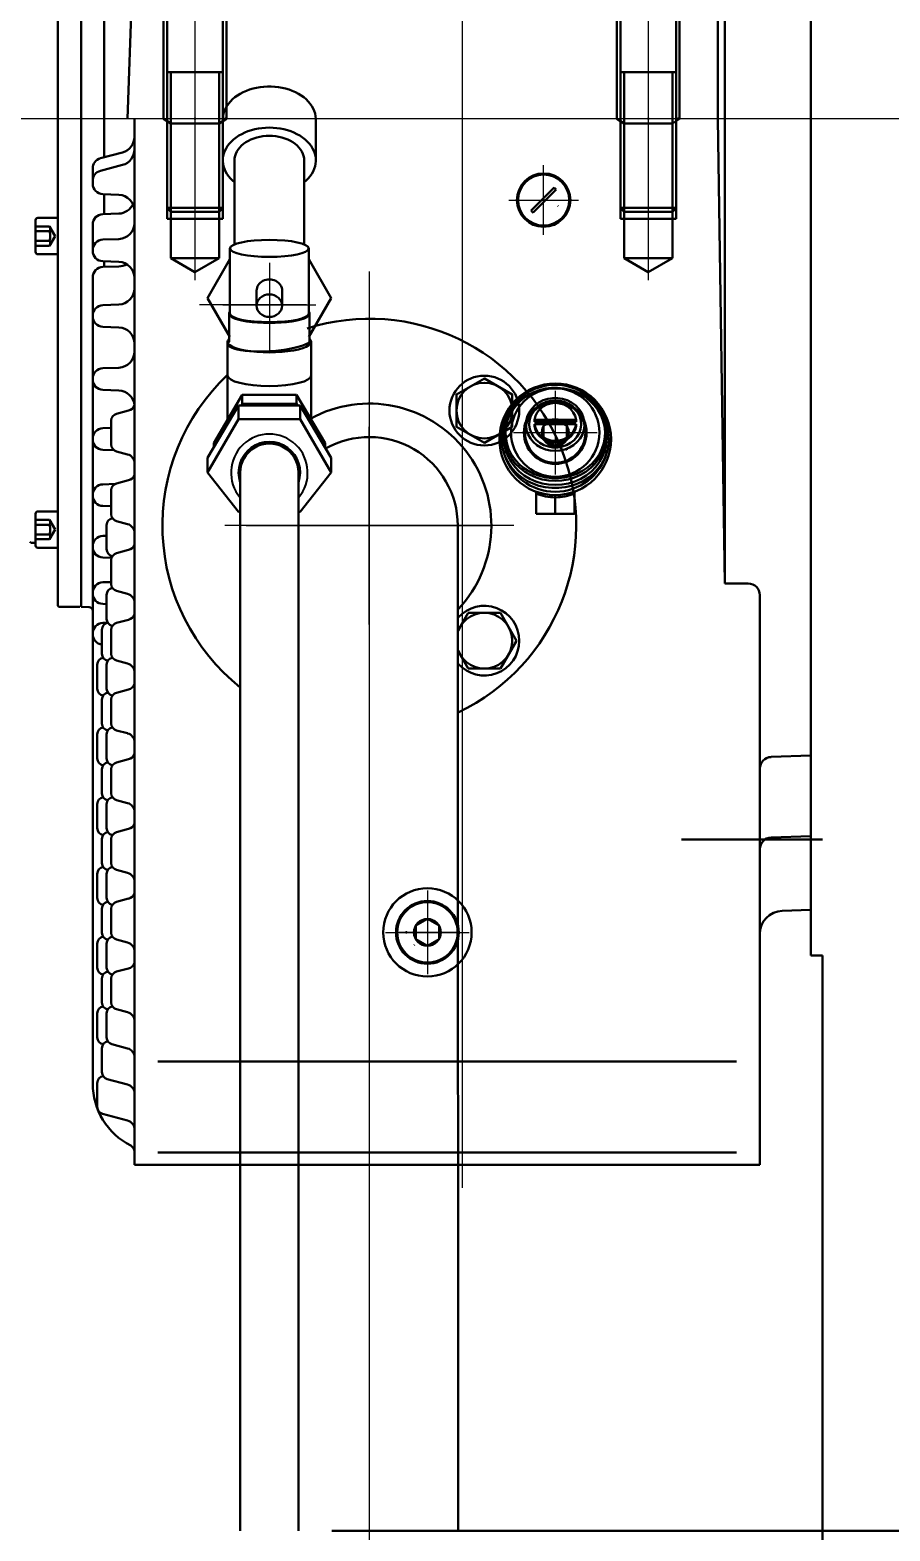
# Model space of a CAD drawing. Extents: x -25778 to -31, y 280 to 17100.
# Drawn here: x -20145 to -19775, y 11999 to 12644 of the extents above; entities that cross this region are included whole.
import ezdxf
from ezdxf.lldxf.tags import DXFTag

# ---------------------------------------------------------------- set-up
doc = ezdxf.new("R2010")
doc.units = 0
doc.header["$LTSCALE"] = 20
doc.header["$MEASUREMENT"] = 0
doc.header["$PDSIZE"] = -5
doc.linetypes.add('C_SOLID_M', pattern=[0])
doc.layers.add('CARCACA', color=3, linetype='Continuous')
for name, color, linetype, lineweight in [('CENTRO', 7, 'CENTRO10', 13), ('CONTORNO', 3, 'Continuous', 30), ('COTA', 2, 'Continuous', 15)]:
    doc.layers.add(name, color=color, linetype=linetype, lineweight=lineweight)
doc.styles.add('ROMANS', font='romans.shx', dxfattribs={"width": 0.8, "height": 75})
tags = doc.linetypes.add('CENTERX2', pattern=[20.32, 12.7, -2.54, 2.54, -2.54]).pattern_tags.tags
tags[10:11] = [DXFTag(74, 4), DXFTag(75, 0), DXFTag(340, '0'), DXFTag(46, 1.0), DXFTag(50, 0.0), DXFTag(44, 0.0), DXFTag(45, 0.0)]
tags[8:9] = [DXFTag(74, 4), DXFTag(75, 0), DXFTag(340, '0'), DXFTag(46, 1.0), DXFTag(50, 0.0), DXFTag(44, 0.0), DXFTag(45, 0.0)]
tags[6:7] = [DXFTag(74, 4), DXFTag(75, 0), DXFTag(340, '0'), DXFTag(46, 1.0), DXFTag(50, 0.0), DXFTag(44, 0.0), DXFTag(45, 0.0)]
tags[4:5] = [DXFTag(74, 4), DXFTag(75, 0), DXFTag(340, '0'), DXFTag(46, 1.0), DXFTag(50, 0.0), DXFTag(44, 0.0), DXFTag(45, 0.0)]
tags = doc.linetypes.add('CENTRO10', pattern=[16.8, 10, -3, 0.8, -3]).pattern_tags.tags
tags[10:11] = [DXFTag(74, 4), DXFTag(75, 0), DXFTag(340, '0'), DXFTag(46, 1.0), DXFTag(50, 0.0), DXFTag(44, 0.0), DXFTag(45, 0.0)]
tags[8:9] = [DXFTag(74, 4), DXFTag(75, 0), DXFTag(340, '0'), DXFTag(46, 1.0), DXFTag(50, 0.0), DXFTag(44, 0.0), DXFTag(45, 0.0)]
tags[6:7] = [DXFTag(74, 4), DXFTag(75, 0), DXFTag(340, '0'), DXFTag(46, 1.0), DXFTag(50, 0.0), DXFTag(44, 0.0), DXFTag(45, 0.0)]
tags[4:5] = [DXFTag(74, 4), DXFTag(75, 0), DXFTag(340, '0'), DXFTag(46, 1.0), DXFTag(50, 0.0), DXFTag(44, 0.0), DXFTag(45, 0.0)]
doc.dimstyles.get("Standard").update_dxf_attribs({"dimscale": 30, "dimtxt": 75, "dimasz": 2.5, "dimexe": 1, "dimexo": 1, "dimgap": 1, "dimtad": 0, "dimrnd": 0.1, "dimdsep": 46, "dimtxsty": 'ROMANS', "dimcen": 0, "dimclrd": 256, "dimclre": 256, "dimclrt": 256, "dimadec": 0, "dimazin": 0, "dimtp": 0.1, "dimtm": 0.1, "dimtfac": 0.5, "dimtdec": 3, "dimtofl": 0, "dimtmove": 0, "dimatfit": 0, "dimfxl": 0, "dimtolj": 1, "dimarcsym": 0})

# ---------------------------------------------------------------- blocks, each defined once
blk = doc.blocks.new('A$C251549A6')
at = {"layer": 'CONTORNO'}
for p, q in [((32.94, 40.37), (15.06, 40.37)), ((15.06, 39.53), (15.06, 40.37)), ((15.06, 39.53), (32.94, 39.53)), ((32.94, 39.53), (32.94, 40.37)), ((2, 34.04), (2, 32.28)), ((15.06, 37.71), (15.06, 38.56)), ((15.06, 38.56), (32.94, 38.56)), ((32.94, 37.71), (32.94, 38.56)), ((46, 32.28), (46, 34.04)), ((15.77, 8.57), (15.77, 8.77)), ((15.77, 0), (15.77, 8.57)), ((24, 8), (24, 7.01)), ((24, 0), (24, 7.01)), ((32.23, 8.77), (32.23, 8.57)), ((32.23, 0), (32.23, 8.57)), ((24, 0), (15.77, 0)), ((32.23, 0), (24, 0))]:
    blk.add_line(p, q, dxfattribs=at)
at = {"layer": 'CONTORNO', "flags": 128}
for points in [[(24, 54.05), (21.26, 53.89), (18.57, 53.41), (15.96, 52.63), (13.49, 51.55), (11.19, 50.2), (9.1, 48.58), (7.26, 46.74), (5.69, 44.7), (4.42, 42.5), (3.47, 40.16), (2.86, 37.74), (2.6, 35.26), (2.68, 32.78), (3.12, 30.32), (3.9, 27.94), (5.01, 25.66), (6.44, 23.54), (8.15, 21.59), (10.12, 19.86), (12.32, 18.38), (14.71, 17.16), (17.25, 16.22), (19.91, 15.59), (22.63, 15.27), (25.37, 15.27), (28.09, 15.59), (30.75, 16.22), (33.29, 17.16), (35.68, 18.38), (37.88, 19.86), (39.85, 21.59), (41.56, 23.54), (42.99, 25.66), (44.1, 27.94), (44.88, 30.32), (45.32, 32.78), (45.4, 35.26), (45.14, 37.74), (44.53, 40.16), (43.58, 42.5), (42.31, 44.7), (40.74, 46.74), (38.9, 48.58), (36.81, 50.2), (34.51, 51.55), (32.04, 52.63), (29.43, 53.41), (26.74, 53.89), (24, 54.05)], [(44.29, 41.78), (44.11, 42.22), (42.9, 44.35), (41.41, 46.35), (39.68, 48.16), (37.72, 49.78), (35.57, 51.16), (33.24, 52.31), (30.79, 53.19), (28.23, 53.79), (25.61, 54.12), (22.97, 54.15), (20.34, 53.89), (17.76, 53.34), (15.27, 52.52), (12.91, 51.43), (10.71, 50.08), (8.7, 48.51), (6.91, 46.72), (5.37, 44.75), (4.1, 42.63), (3.68, 41.66)], [(24, 26.97), (21.87, 27.13), (19.81, 27.62), (17.86, 28.41), (16.09, 29.5), (14.55, 30.84), (13.28, 32.39), (12.32, 34.12), (11.7, 35.97), (11.43, 37.89), (11.52, 39.82), (11.97, 41.71), (12.76, 43.51), (13.88, 45.16), (15.29, 46.61), (16.95, 47.82), (18.82, 48.77), (20.83, 49.41), (22.93, 49.74), (25.07, 49.74), (27.17, 49.41), (29.18, 48.77), (31.05, 47.82), (32.71, 46.61), (34.12, 45.16), (35.24, 43.51), (36.03, 41.71), (36.48, 39.82), (36.57, 37.89), (36.3, 35.97), (35.68, 34.12), (34.72, 32.39), (33.45, 30.84), (31.91, 29.5), (30.14, 28.41), (28.19, 27.62), (26.13, 27.13), (24, 26.97)], [(24, 48.74), (22.01, 48.58), (20.07, 48.1), (18.27, 47.31), (16.65, 46.24), (15.27, 44.93), (14.16, 43.42), (13.38, 41.75), (12.93, 39.98), (12.84, 38.17), (13.11, 36.37), (13.73, 34.64), (14.68, 33.04), (15.93, 31.62), (17.43, 30.43), (19.15, 29.5), (21.03, 28.86), (23, 28.54), (25, 28.54), (26.97, 28.86), (28.85, 29.5), (30.57, 30.43), (32.07, 31.62), (33.32, 33.04), (34.27, 34.64), (34.89, 36.37), (35.16, 38.17), (35.07, 39.98), (34.62, 41.75), (33.84, 43.42), (32.73, 44.93), (31.35, 46.24), (29.73, 47.31), (27.93, 48.1), (25.99, 48.58), (24, 48.74)], [(32.94, 40.37), (32.54, 42.03), (31.77, 43.58), (30.67, 44.95), (29.27, 46.08), (27.65, 46.92), (25.86, 47.45), (24, 47.62), (22.14, 47.45), (20.35, 46.92), (18.73, 46.08), (17.33, 44.95), (16.23, 43.58), (15.46, 42.03), (15.06, 40.37)], [(1, 32.13), (1.22, 34.72), (1.79, 37.26), (2.7, 39.72), (3.56, 41.41)], [(3.55, 26.69), (2.91, 28.37), (2.28, 30.86), (2.01, 33.4), (2.1, 35.96), (2.55, 38.48), (3.35, 40.93), (3.61, 41.54)], [(44.34, 41.64), (44.65, 40.93), (45.45, 38.48), (45.9, 35.96), (45.99, 33.4), (45.72, 30.86), (45.09, 28.37), (44.37, 26.51)], [(44.44, 41.41), (45.3, 39.72), (46.21, 37.26), (46.78, 34.72), (47, 32.13)], [(1, 32.13), (1.2, 32.13), (1.38, 32.15), (1.56, 32.19), (1.71, 32.24), (1.83, 32.3), (1.93, 32.38), (1.98, 32.46), (2, 32.51)], [(15.06, 38.56), (15.46, 36.9), (16.23, 35.35), (17.33, 33.98), (18.73, 32.85), (20.35, 32.01), (22.14, 31.49), (24, 31.31), (25.86, 31.49), (27.65, 32.01), (29.27, 32.85), (30.67, 33.98), (31.77, 35.35), (32.54, 36.9), (32.94, 38.56)], [(15.06, 37.71), (15.46, 36.06), (16.23, 34.51), (17.33, 33.14), (18.73, 32.01), (20.35, 31.16), (22.14, 30.64), (24, 30.46), (25.86, 30.64), (27.65, 31.16), (29.27, 32.01), (30.67, 33.14), (31.77, 34.51), (32.54, 36.06), (32.94, 37.71)], [(47, 32.13), (46.8, 32.13), (46.62, 32.15), (46.44, 32.19), (46.29, 32.24), (46.17, 32.3), (46.07, 32.38), (46.02, 32.46), (46, 32.51)], [(2.77, 27.06), (2.75, 26.97), (2.69, 26.88), (2.61, 26.78), (2.49, 26.69), (2.34, 26.6), (2.17, 26.52), (1.99, 26.45), (1.8, 26.4)], [(46.2, 26.4), (45.28, 23.95), (44.03, 21.61), (42.47, 19.44), (40.63, 17.46), (38.53, 15.7), (36.21, 14.19), (33.7, 12.96), (31.04, 12.01), (28.27, 11.37), (25.43, 11.05), (22.57, 11.05), (19.73, 11.37), (16.96, 12.01), (14.3, 12.96), (11.79, 14.19), (9.47, 15.7), (7.37, 17.46), (5.53, 19.44), (3.97, 21.61), (2.72, 23.95), (1.8, 26.4)], [(2.77, 27.06), (3.7, 24.6), (4.98, 22.27), (6.58, 20.11), (8.47, 18.15), (10.64, 16.44), (13.02, 15), (15.6, 13.85), (18.32, 13.02), (21.14, 12.51), (24, 12.34), (26.86, 12.51), (29.68, 13.02), (32.4, 13.85), (34.98, 15), (37.36, 16.44), (39.53, 18.15), (41.42, 20.11), (43.02, 22.27), (44.3, 24.6), (45.23, 27.06)], [(24, 14.11), (21.19, 14.27), (18.42, 14.76), (15.74, 15.56), (13.2, 16.67), (10.84, 18.06), (8.7, 19.72), (6.8, 21.61), (5.19, 23.71), (3.88, 25.97), (3.55, 26.69)], [(44.37, 26.51), (44.12, 25.97), (42.81, 23.71), (41.2, 21.61), (39.31, 19.72), (37.16, 18.06), (34.8, 16.67), (32.26, 15.56), (29.58, 14.76), (26.81, 14.27), (24, 14.11)], [(45.23, 27.06), (45.25, 26.97), (45.31, 26.88), (45.39, 26.78), (45.51, 26.69), (45.66, 26.6), (45.83, 26.52), (46.01, 26.45), (46.2, 26.4)]]:
    blk.add_lwpolyline(points, dxfattribs=at)
at = {"layer": 'CONTORNO'}
blk.add_circle((24, 32), 24, dxfattribs=at)
for centre, radius, start, end in [((24, 32.42), 23, 359.26241, 180.73759), ((21.8, 32.12), 20.8, 179.96859, 195.95309), ((24, 32.42), 23, 195.1841, 344.8159), ((19.82, 32.2), 17.81, 179.72585, 196.7682), ((28.67, 32.12), 17.32, 342.99834, 0.51997), ((26.17, 32.12), 20.82, 344.05669, 0.02162), ((14.77, 8.77), 1, 0, 68.34052), ((24.5, 32), 25, 249.56836, 268.85401), ((23.5, 32), 25, 271.14599, 290.43164), ((33.23, 8.77), 1, 111.65948, 180)]:
    blk.add_arc(centre, radius, start, end, dxfattribs=at)
blk = doc.blocks.new('*D53')
at = {"linetype": 'ByBlock'}
for p, q in [((-20738.32, 12774.25), (-20738.32, 16112.14)), ((-15273.33, 11526.88), (-15273.33, 16112.14)), ((-20663.32, 16082.14), (-18141.54, 16082.14)), ((-15348.33, 16082.14), (-17870.11, 16082.14))]:
    blk.add_line(p, q, dxfattribs=at)
for points in [[(-20663.32, 16094.64), (-20663.32, 16069.64), (-20738.32, 16082.14)], [(-15348.33, 16094.64), (-15348.33, 16069.64), (-15273.33, 16082.14)]]:
    blk.add_solid(points, dxfattribs=at)
at = {"layer": 'DEFPOINTS', "color": 0, "linetype": 'ByBlock'}
for p in [(-15273.33, 16082.14), (-20738.32, 12744.25), (-15273.33, 11496.88)]:
    blk.add_point(p, dxfattribs=at)
at = {"linetype": 'ByBlock', "insert": (-18005.83, 16082.14), "char_height": 75, "attachment_point": 5, "style": 'ROMANS'}
blk.add_mtext('\\A1;5465', dxfattribs=at)
blk = doc.blocks.new('A$C731D20FD')
at = {"layer": 'CONTORNO'}
for points in [[(276.2, 422.25), (276.24, 422.29), (276.11, 422.41)], [(279.94, 317.54), (279.98, 317.58), (279.85, 317.7)], [(214.29, 104.47), (214.32, 104.41), (214.47, 104.52)]]:
    blk.add_hatch(color=256, dxfattribs=at).paths.add_polyline_path(points, flags=0)
at = {"linetype": 'Continuous'}
for p, q in [((274.53, 430.3), (264.65, 420.42)), ((275.38, 429.46), (265.49, 419.57)), ((220, 115.7), (215, 112.82)), ((215, 107.04), (215, 112.82)), ((225, 112.82), (220, 115.7)), ((225, 107.04), (225, 112.82)), ((220, 104.16), (215, 107.04)), ((225, 107.04), (220, 104.16))]:
    blk.add_line(p, q, dxfattribs=at)
for centre, radius in [((270, 424.93), 11), ((220, 109.93), 13), ((220, 109.93), 5.77)]:
    blk.add_circle(centre, radius, dxfattribs=at)
for start, end in [(40.08288, 49.91709), (220.08292, 229.91709)]:
    blk.add_arc((270, 424.93), 7, start, end, dxfattribs=at)
for p in [(270, 424.93), (211, 109.93)]:
    blk.add_point(p)
at = {"layer": 'CENTRO', "linetype": 'Continuous'}
for p, q in [((235, 730.49), (235, 0)), ((120, 571.89), (120, 390.49)), ((315, 571.89), (315, 390.49)), ((235, 459.93), (2, 459.93)), ((417, 459.93), (235, 459.93)), ((270, 409.94), (270, 439.93)), ((270, 413.93), (270, 435.93)), ((255, 424.93), (285, 424.93)), ((152, 397.97), (152, 359.93)), ((152, 395.93), (152, 363.93)), ((154, 379.93), (122, 379.93)), ((132, 379.93), (172, 379.93)), ((168, 379.93), (136, 379.93)), ((275, 342.93), (275, 306.93)), ((195, 337.93), (195, 231.93)), ((275, 337.93), (275, 311.93)), ((195, 242.43), (195, 327.43)), ((257, 324.93), (293, 324.93)), ((262, 324.93), (288, 324.93)), ((142, 284.93), (248, 284.93)), ((220, 127.93), (220, 91.93)), ((220, 122.93), (220, 96.93)), ((202, 109.93), (238, 109.93)), ((233, 109.93), (207, 109.93))]:
    blk.add_line(p, q, dxfattribs=at)
at = {"layer": 'CENTRO', "linetype": 'CENTERX2'}
blk.add_line((259, 424.93), (281, 424.93), dxfattribs=at)
at = {"layer": 'CENTRO', "linetype": 'Continuous'}
for p in [(275, 324.93), (220, 109.93)]:
    blk.add_point(p, dxfattribs=at)
at = {"layer": 'CONTORNO', "linetype": 'Continuous'}
for p, q in [((385, 119.65), (385, 799.93)), ((348, 259.99), (348, 792.53)), ((344.91, 459.93), (344.91, 711.49)), ((61, 669.43), (61, 459.93)), ((71, 669.93), (71, 249.93)), ((71, 669.93), (71, 249.93)), ((71, 459.93), (71, 669.43)), ((81, 666.29), (81, 459.93)), ((91, 459.93), (93.7, 537.1)), ((106.5, 539.43), (106.5, 459.93)), ((108, 416.93), (108, 539.93)), ((132, 539.93), (132, 416.93)), ((133.5, 539.43), (133.5, 459.93)), ((301.5, 539.43), (301.5, 459.93)), ((303, 416.93), (303, 539.93)), ((327, 539.93), (327, 416.93)), ((328.5, 539.43), (328.5, 459.93)), ((108, 479.93), (132, 479.93)), ((109.63, 399.93), (109.63, 479.93)), ((130.38, 399.93), (130.38, 479.93)), ((303, 479.93), (327, 479.93)), ((304.62, 399.93), (304.62, 479.93)), ((325.38, 399.93), (325.38, 479.93)), ((61, 438.37), (61, 459.93)), ((61, 250.43), (61, 459.93)), ((81, 459.93), (81, 443.35)), ((94, 459.93), (94, 9.93)), ((106.5, 459.93), (109.63, 457.93)), ((133.5, 459.93), (130.38, 457.93)), ((301.5, 459.93), (304.62, 457.93)), ((328.5, 459.93), (325.38, 457.93)), ((348, 259.99), (344.91, 459.93)), ((130.38, 457.93), (109.63, 457.93)), ((325.38, 457.93), (304.62, 457.93)), ((79.34, 442.9), (88.81, 445.44)), ((79.34, 437.52), (88.81, 440.06)), ((76, 438.56), (76, 431.97)), ((80.34, 427.47), (87.25, 427.23)), ((81, 427.45), (81, 418.91)), ((108, 421.55), (132, 421.55)), ((108, 421.55), (109.63, 419.93)), ((109.63, 419.93), (130.38, 419.93)), ((130.38, 419.93), (132, 421.55)), ((276.11, 422.41), (276.2, 422.25)), ((276.24, 422.29), (276.11, 422.41)), ((276.2, 422.25), (276.24, 422.29)), ((303, 421.55), (327, 421.55)), ((303, 421.55), (304.62, 419.93)), ((304.62, 419.93), (325.38, 419.93)), ((325.38, 419.93), (327, 421.55)), ((51.4, 402.62), (51.4, 416.3)), ((51.4, 413.62), (57.4, 413.62)), ((52.36, 417.26), (61, 417.26)), ((59.8, 409.46), (57.4, 413.62)), ((76, 414.39), (76, 403.11)), ((80.34, 418.89), (87.25, 419.13)), ((108, 416.93), (132, 416.93)), ((303, 416.93), (327, 416.93)), ((51.4, 411.54), (57.4, 411.54)), ((51.4, 407.38), (57.4, 407.38)), ((57.4, 405.3), (59.8, 409.46)), ((80.34, 407.92), (87.25, 408.16)), ((51.4, 405.3), (57.4, 405.3)), ((52.36, 401.66), (61, 401.66)), ((80.34, 398.61), (87.25, 398.37)), ((80.34, 396.17), (87.25, 396.41)), ((81, 398.59), (81, 396.19)), ((109.63, 399.93), (120, 393.94)), ((109.63, 399.93), (130.38, 399.93)), ((120, 393.94), (130.38, 399.93)), ((304.62, 399.93), (315, 393.94)), ((304.62, 399.93), (325.38, 399.93)), ((315, 393.94), (325.38, 399.93)), ((76, 391.67), (76, 44.93)), ((80.34, 379.74), (87.25, 379.98)), ((80.34, 370.44), (87.25, 370.19)), ((80.34, 352.59), (87.25, 352.83)), ((80.34, 343.28), (87.25, 343.04)), ((84, 330.13), (84, 319.73)), ((86.22, 333.03), (91.44, 334.42)), ((270, 327.82), (275, 330.7)), ((275, 330.7), (280, 327.82)), ((80.34, 326.79), (84, 326.91)), ((270, 322.04), (270, 327.82)), ((280, 322.04), (280, 327.82)), ((80.34, 317.48), (85.23, 317.31)), ((86.23, 316.83), (91.04, 315.55)), ((270, 322.04), (275, 319.16)), ((275, 319.16), (280, 322.04)), ((279.85, 317.7), (279.94, 317.54)), ((279.98, 317.58), (279.85, 317.7)), ((279.94, 317.54), (279.98, 317.58)), ((86.22, 303.03), (91.44, 304.43)), ((80.34, 302.65), (85.72, 302.84)), ((84, 300.13), (84, 289.73)), ((52.36, 291), (61, 291)), ((80.34, 293.35), (84, 293.22)), ((51.4, 276.36), (51.4, 290.04)), ((51.4, 287.36), (57.4, 287.36)), ((51.4, 285.28), (57.4, 285.28)), ((59.8, 283.2), (57.4, 287.36)), ((82, 285.13), (82, 274.73)), ((86.23, 286.83), (91.04, 285.55)), ((49, 277.93), (49.5, 277.43)), ((49, 277.93), (49.5, 277.43)), ((51.4, 281.12), (57.4, 281.12)), ((51.4, 279.04), (57.4, 279.04)), ((57.4, 279.04), (59.8, 283.2)), ((80.34, 280.47), (82, 280.53)), ((49.5, 277.43), (51.4, 277.43)), ((49.5, 277.43), (51.4, 277.43)), ((52.36, 275.4), (61, 275.4)), ((84.23, 271.83), (84.49, 271.76)), ((86.22, 273.03), (91.44, 274.43)), ((80.34, 271.17), (84.14, 271.04)), ((84, 270.13), (84, 259.73)), ((80.34, 260.52), (84, 260.64)), ((348, 259.99), (358, 259.99)), ((82, 255.13), (82, 244.73)), ((86.23, 256.83), (91.04, 255.55)), ((363, 9.93), (363, 254.99)), ((61, 250.43), (61.5, 249.93)), ((61.5, 249.93), (70.5, 249.93)), ((74.46, 249.81), (71, 249.93)), ((80.34, 251.21), (82, 251.15)), ((80, 240.13), (80, 229.73)), ((80.34, 243.02), (82.48, 243.1)), ((84, 240.13), (84, 229.73)), ((84.23, 241.83), (84.49, 241.76)), ((86.22, 243.03), (91.44, 244.43)), ((86.22, 226.83), (91.04, 225.55)), ((78, 225.13), (78, 214.73)), ((82, 225.13), (82, 214.73)), ((86.22, 213.03), (91.44, 214.43)), ((80, 210.13), (80, 199.73)), ((84, 210.13), (84, 199.73)), ((84.23, 211.83), (84.49, 211.76)), ((78, 195.13), (78, 184.73)), ((82, 195.13), (82, 184.73)), ((86.22, 196.83), (91.04, 195.55)), ((84.22, 181.84), (84.49, 181.76)), ((86.23, 183.03), (91.45, 184.43)), ((385, 185.97), (367.83, 185.37)), ((80, 180.13), (80, 169.73)), ((84, 180.13), (84, 169.73)), ((78, 165.13), (78, 154.73)), ((82, 165.13), (82, 154.73)), ((86.22, 166.83), (91.04, 165.55)), ((80, 150.13), (80, 139.73)), ((84, 150.13), (84, 139.73)), ((84.22, 151.84), (84.49, 151.76)), ((86.23, 153.03), (91.45, 154.43)), ((329.34, 149.93), (390, 149.93)), ((385, 151.35), (367.83, 150.75)), ((86.22, 136.83), (91.04, 135.55)), ((78, 135.13), (78, 124.73)), ((82, 135.13), (82, 124.73)), ((86.23, 123.03), (91.45, 124.43)), ((80, 120.13), (80, 109.73)), ((84, 120.13), (84, 109.73)), ((84.22, 121.84), (84.49, 121.76)), ((385, 119.65), (372.65, 119.22)), ((78, 105.13), (78, 94.73)), ((82, 105.13), (82, 94.73)), ((86.22, 106.83), (91.04, 105.55)), ((214.47, 104.52), (214.29, 104.47)), ((214.29, 104.47), (214.32, 104.41)), ((214.32, 104.41), (214.47, 104.52)), ((84.22, 91.84), (84.49, 91.76)), ((86.23, 93.03), (91.45, 94.43)), ((80, 90.13), (80, 79.73)), ((84, 90.13), (84, 79.73)), ((78, 75.13), (78, 64.73)), ((82, 75.13), (82, 64.73)), ((86.22, 76.84), (91.03, 75.55)), ((80, 60.13), (80, 49.73)), ((84.22, 61.84), (91.04, 60.01)), ((104, 54.38), (353, 54.38)), ((82.22, 46.83), (91.04, 44.47)), ((78, 45.13), (78, 34.73)), ((80.22, 31.83), (91.04, 28.94)), ((104, 15.22), (353, 15.22)), ((94, 9.93), (363, 9.93))]:
    blk.add_line(p, q, dxfattribs=at)
for centre, radius in [((270, 424.93), 11.5), ((275, 324.93), 19), ((275, 324.93), 13.5), ((275, 324.93), 13), ((275, 324.93), 5.77), ((220, 109.93), 19), ((220, 109.93), 13.5)]:
    blk.add_circle(centre, radius, dxfattribs=at)
for centre, radius, start, end in [((87, 452.2), 7, 284.99999, 0.00004), ((87, 446.82), 7, 284.99999, 0.00004), ((80.5, 438.56), 4.5, 104.99995, 179.99985), ((80.5, 433.17), 4.5, 104.99995, 179.99985), ((80.5, 431.97), 4.5, 180.00004, 267.99998), ((87, 420.24), 7, 0, 87.99999), ((87, 426.12), 7, 272.00001, 335.13706), ((52.36, 416.3), 0.96, 90, 180.00002), ((55.88, 412.58), 1.84, 325.61566, 34.38434), ((80.5, 414.39), 4.5, 92.00002, 179.99996), ((87, 415.15), 7, 272.00001, 359.99998), ((50.84, 409.46), 6.88, 342.41198, 17.58802), ((55.88, 406.34), 1.84, 325.61566, 34.38434), ((80.5, 403.42), 4.5, 92.00002, 179.99996), ((52.36, 402.62), 0.96, 180.00002, 270), ((80.5, 403.11), 4.5, 180.00004, 267.99998), ((80.5, 391.67), 4.5, 92.00002, 179.99996), ((87, 391.38), 7, 0, 87.99999), ((87, 403.4), 7, 272.00001, 300.79505), ((87, 386.98), 7, 272.00001, 359.99998), ((80.5, 375.24), 4.5, 92.00002, 179.99996), ((80.5, 374.93), 4.5, 180.00004, 267.99998), ((87, 363.2), 7, 0, 87.99999), ((87, 359.82), 7, 272.00001, 359.99998), ((80.5, 348.09), 4.5, 92.00002, 179.99996), ((80.5, 347.78), 4.5, 180.00004, 267.99998), ((87, 336.05), 7, 3.69506, 87.99999), ((90.41, 338.29), 4, 284.99999, 333.87391), ((87, 330.13), 3, 104.9999, 179.99969), ((80.5, 322.29), 4.5, 92.00002, 179.99996), ((80.5, 321.98), 4.5, 180.00004, 267.99998), ((87, 319.73), 3, 180.00015, 255.00005), ((90, 311.68), 4, 0, 75.00007), ((90.41, 308.29), 4, 284.99999, 333.87391), ((80.5, 298.15), 4.5, 92.00002, 179.99996), ((80.5, 297.85), 4.5, 180.00004, 267.99998), ((87, 300.13), 3, 104.9999, 179.99969), ((52.36, 290.04), 0.96, 90, 180.00002), ((55.88, 286.32), 1.84, 325.61566, 34.38434), ((50.84, 283.2), 6.88, 342.41198, 17.58802), ((85, 285.13), 3, 99.73573, 179.99969), ((87, 289.73), 3, 180.00015, 255.00005), ((90, 281.68), 4, 0, 75.00007), ((55.88, 280.08), 1.84, 325.61566, 34.38434), ((80.5, 275.97), 4.5, 92.00002, 179.99996), ((52.36, 276.36), 0.96, 180.00002, 270), ((80.5, 275.67), 4.5, 180.00004, 267.99998), ((85, 274.73), 3, 180.00015, 255.00005), ((87, 270.13), 3, 104.9999, 179.99969), ((90.41, 278.29), 4, 284.99999, 333.87391), ((80.5, 256.02), 4.5, 92.00002, 179.99996), ((87, 259.73), 3, 180.00015, 255.00005), ((358, 254.99), 5, 0, 89.99998), ((80.5, 255.71), 4.5, 180.00004, 267.99998), ((85, 255.13), 3, 99.73573, 179.99969), ((90, 251.68), 4, 0, 75.00007), ((74.4, 248.21), 1.6, 0, 88.00005), ((90.41, 248.29), 4, 284.99999, 333.87391), ((80.5, 238.53), 4.5, 92.00002, 179.99996), ((83, 240.13), 3, 99.74633, 179.99969), ((85, 244.73), 3, 180.00015, 255.00005), ((87, 240.13), 3, 104.9999, 179.99969), ((80.5, 238.22), 4.5, 180.00004, 263.61439), ((81, 225.13), 3, 99.73486, 179.99969), ((83, 229.73), 3, 180.00015, 260.25541), ((85, 225.13), 3, 99.73573, 179.99969), ((87, 229.73), 3, 180.00015, 255.00005), ((90, 221.68), 4, 0, 75.00007), ((81, 214.73), 3, 180.00015, 260.26514), ((83, 210.13), 3, 99.74633, 179.99969), ((85, 214.73), 3, 180.00015, 255.00005), ((90.41, 218.29), 4, 284.99999, 333.87391), ((87, 210.13), 3, 104.9999, 179.99969), ((81, 195.13), 3, 99.73486, 179.99969), ((83, 199.73), 3, 180.00015, 260.25541), ((85, 195.13), 3, 99.73573, 179.99969), ((87, 199.73), 3, 180.00015, 255.00005), ((90, 191.68), 4, 0, 75.00007), ((81, 184.73), 3, 180.00015, 260.26514), ((83, 180.13), 3, 99.74633, 179.99969), ((85, 184.73), 3, 180.00015, 255.00005), ((87, 180.13), 3, 104.9999, 179.99969), ((90.41, 188.29), 4, 284.99999, 333.87391), ((368, 180.37), 5, 91.99997, 179.99985), ((81, 165.13), 3, 99.73486, 179.99969), ((83, 169.73), 3, 180.00015, 260.25541), ((85, 165.13), 3, 99.73573, 179.99969), ((87, 169.73), 3, 180.00015, 255.00005), ((90, 161.68), 4, 0, 75.00007), ((90.41, 158.29), 4, 284.99999, 333.87391), ((81, 154.73), 3, 180.00015, 260.26514), ((83, 150.13), 3, 99.74633, 179.99969), ((85, 154.73), 3, 180.00015, 255.00005), ((87, 150.13), 3, 104.9999, 179.99969), ((368, 145.75), 5, 91.99997, 179.99991), ((81, 135.13), 3, 99.73486, 179.99969), ((83, 139.73), 3, 180.00015, 260.25541), ((85, 135.13), 3, 99.73573, 179.99969), ((87, 139.73), 3, 180.00015, 255.00005), ((90, 131.68), 4, 0, 75.00007), ((81, 124.73), 3, 180.00015, 260.26514), ((83, 120.13), 3, 99.74633, 179.99969), ((85, 124.73), 3, 180.00015, 255.00005), ((87, 120.13), 3, 104.9999, 179.99969), ((90.41, 128.29), 4, 284.99999, 333.87391), ((373, 109.23), 10, 92.00002, 179.99996), ((81, 105.13), 3, 99.73486, 179.99969), ((83, 109.73), 3, 180.00015, 260.25541), ((85, 105.13), 3, 99.73573, 179.99969), ((87, 109.73), 3, 180.00015, 255.00005), ((90, 101.68), 4, 0, 75.00007), ((81, 94.73), 3, 180.00015, 260.26514), ((83, 90.13), 3, 99.74633, 179.99969), ((85, 94.73), 3, 180.00015, 255.00005), ((87, 90.13), 3, 104.9999, 179.99969), ((90.41, 98.29), 4, 284.99999, 333.87391), ((81, 75.13), 3, 99.73486, 179.99969), ((83, 79.73), 3, 180.00015, 260.25541), ((85, 75.13), 3, 99.73573, 179.99969), ((87, 79.73), 3, 180.00015, 255.00005), ((90, 71.68), 4, 0, 75.00007), ((81, 64.73), 3, 180.00015, 260.26514), ((85, 64.73), 3, 180.00015, 255.00005), ((83, 60.13), 3, 99.74633, 179.99969), ((90, 56.15), 4, 0, 75.00001), ((81, 45.13), 3, 99.73486, 179.99969), ((83, 49.73), 3, 180.00015, 255.00005), ((106, 44.93), 30, 180.00004, 242.96433), ((90, 40.61), 4, 0, 74.99996), ((81, 34.73), 3, 180.00015, 255.00005), ((90, 25.07), 4, 0, 75.00001), ((91, 15.54), 3, 0, 62.96418)]:
    blk.add_arc(centre, radius, start, end, dxfattribs=at)
for p in [(120, 459.93), (133, 459.93), (315, 459.93), (328, 459.93)]:
    blk.add_point(p, dxfattribs=at)

msp = doc.modelspace()

# ---------------------------------------------------------------- linework, layer by layer
at = {"layer": 'CARCACA', "linetype": 'C_SOLID_M'}
msp.add_arc((-20042.322, 12454.067, 0.109), 16.5, 319.252568, 220.750677, dxfattribs=at)
at = {"layer": 'CENTRO'}
for p, q in [((-15289.375, 12606.25, 0.11), (-20838.322, 12606.25, 0.11)), ((-19999.322, 12540.469, 0.109), (-19999.322, 12324.002, 0.109)), ((-19937.17, 12431.25, 0.11), (-20061.474, 12431.25, 0.11)), ((-19999.322, 12324.002, 0.109), (-19999.322, 11786.25, 0.11))]:
    msp.add_line(p, q, dxfattribs=at)
at = {"layer": 'CONTORNO'}
for p, q in [((-19809.323, 12966.25, 0.11), (-19809.323, 12246.25, 0.11)), ((-20062.322, 12605.974, 0.109), (-20062.322, 12588.297, 0.109)), ((-20022.322, 12588.297, 0.109), (-20022.322, 12605.974, 0.109)), ((-20057.322, 12588.297, 0.11), (-20057.322, 12552.189, 0.11)), ((-20027.322, 12552.188, 0.11), (-20027.322, 12588.297, 0.11)), ((-20059.257, 12545.785, 0.11), (-20068.88, 12529.117, 0.11)), ((-20059.257, 12522.405, 0.109), (-20059.257, 12550.486, 0.11)), ((-20025.387, 12522.405, 0.109), (-20025.387, 12550.475, 0.11)), ((-20025.387, 12545.785, 0.11), (-20015.764, 12529.117, 0.11)), ((-20047.818, 12525.838, 0.11), (-20047.818, 12532.307, 0.11)), ((-20036.826, 12525.838, 0.11), (-20036.826, 12532.314, 0.11)), ((-20068.88, 12529.117, 0.11), (-20059.257, 12512.448, 0.11)), ((-20015.764, 12529.117, 0.11), (-20025.387, 12512.448, 0.11)), ((-20059.661, 12522.405, 0.109), (-20059.661, 12510.313, 0.109)), ((-20024.983, 12522.405, 0.109), (-20024.983, 12510.313, 0.109)), ((-20060.322, 12510.317, 0.109), (-20060.322, 12476.747, 0.109)), ((-20024.322, 12510.317, 0.109), (-20024.322, 12476.747, 0.109)), ((-20066.272, 12466.657, 0.109), (-20054.016, 12487.439, 0.109)), ((-20054.016, 12483.549, 0.109), (-20054.016, 12487.439, 0.109)), ((-20054.016, 12487.439, 0.109), (-20030.627, 12487.439, 0.109)), ((-20018.372, 12466.657, 0.109), (-20030.627, 12487.439, 0.109)), ((-20030.627, 12483.549, 0.109), (-20030.627, 12487.439, 0.109)), ((-20068.88, 12460.429, 0.109), (-20055.601, 12482.946, 0.109)), ((-20055.601, 12482.946, 0.109), (-20055.601, 12477.067, 0.109)), ((-20055.601, 12482.946, 0.109), (-20029.043, 12482.946, 0.109)), ((-20054.372, 12482.946, 0.109), (-20054.016, 12483.549, 0.109)), ((-20054.016, 12483.549, 0.109), (-20030.627, 12483.549, 0.109)), ((-20030.272, 12482.946, 0.109), (-20030.627, 12483.549, 0.109)), ((-20015.764, 12460.367, 0.109), (-20029.043, 12482.946, 0.109)), ((-20029.043, 12482.946, 0.109), (-20029.043, 12477.067, 0.109)), ((-20068.88, 12454.067, 0.109), (-20055.601, 12477.067, 0.109)), ((-20055.601, 12477.067, 0.109), (-20029.043, 12477.067, 0.109)), ((-20029.043, 12477.067, 0.109), (-20015.764, 12454.067, 0.109)), ((-20066.272, 12466.657, 0.109), (-20066.272, 12464.851, 0.109)), ((-20018.372, 12466.657, 0.109), (-20018.372, 12464.851, 0.109)), ((-20068.88, 12454.067, 0.109), (-20068.88, 12460.429, 0.109)), ((-20015.764, 12454.067, 0.109), (-20015.764, 12460.367, 0.109)), ((-20055.601, 12437.139, 0.109), (-20068.88, 12454.067, 0.109)), ((-20054.822, 12454.065, 0.109), (-20054.822, 11998.75, 0.113)), ((-20029.822, 11998.75, 0.113), (-20029.822, 12454.134, 0.109)), ((-20015.764, 12454.067, 0.109), (-20029.043, 12437.139, 0.109)), ((-20054.822, 12437.139, 0.109), (-20055.601, 12437.139, 0.109)), ((-20029.043, 12437.139, 0.109), (-20029.822, 12437.139, 0.109)), ((-19961.272, 12431.25, 0.11), (-19961.272, 12331.21, 0.11)), ((-19961.062, 12386.25, 0.109), (-19956.753, 12393.713, 0.109)), ((-19956.753, 12393.713, 0.109), (-19942.896, 12393.713, 0.109)), ((-19942.896, 12393.713, 0.109), (-19935.968, 12381.713, 0.109)), ((-19935.968, 12381.713, 0.109), (-19942.896, 12369.713, 0.109)), ((-19961.272, 12373.91, 0.11), (-19961.047, 11998.751, 0.109)), ((-19956.753, 12369.713, 0.109), (-19961.062, 12377.176, 0.109)), ((-19942.896, 12369.713, 0.109), (-19956.753, 12369.713, 0.109)), ((-19809.323, 12246.25, 0.11), (-19809.323, 12246.25, 0.11)), ((-19809.323, 12246.25, 0.11), (-19804.323, 12246.25, 0.11)), ((-19804.323, 11491.25, 0.11), (-19804.323, 12246.25, 0.11)), ((-16584.323, 11998.751, 0.11), (-20015.372, 11998.751, 0.11))]:
    msp.add_line(p, q, dxfattribs=at)
at = {"layer": 'CONTORNO', "elevation": 0.109}
for points in [[(-20062.322, 12605.974), (-20062.318, 12606.256), (-20062.223, 12607.378), (-20062.002, 12608.492), (-20061.657, 12609.589), (-20061.19, 12610.664), (-20060.603, 12611.709), (-20059.901, 12612.718), (-20059.088, 12613.685), (-20058.169, 12614.602), (-20057.149, 12615.465), (-20056.036, 12616.268), (-20054.836, 12617.006), (-20053.557, 12617.674), (-20052.207, 12618.268), (-20050.794, 12618.785), (-20049.328, 12619.22), (-20047.817, 12619.572), (-20046.272, 12619.838), (-20044.702, 12620.016), (-20043.117, 12620.105), (-20041.527, 12620.105), (-20039.941, 12620.016), (-20038.371, 12619.838), (-20036.826, 12619.572), (-20035.316, 12619.22), (-20033.849, 12618.785), (-20032.437, 12618.268), (-20031.087, 12617.674), (-20029.808, 12617.006), (-20028.608, 12616.268), (-20027.494, 12615.465), (-20026.475, 12614.602), (-20025.556, 12613.685), (-20024.742, 12612.718), (-20024.04, 12611.709), (-20023.453, 12610.664), (-20022.986, 12609.589), (-20022.641, 12608.492), (-20022.42, 12607.378), (-20022.326, 12606.256), (-20022.322, 12605.974)], [(-20057.322, 12578.943), (-20058.169, 12579.669), (-20059.088, 12580.587), (-20059.901, 12581.553), (-20060.603, 12582.562), (-20061.19, 12583.607), (-20061.657, 12584.682), (-20062.002, 12585.779), (-20062.223, 12586.893), (-20062.318, 12588.016), (-20062.286, 12589.14), (-20062.128, 12590.259), (-20061.845, 12591.365), (-20061.439, 12592.452), (-20060.911, 12593.513), (-20060.267, 12594.541), (-20059.508, 12595.53), (-20058.641, 12596.472), (-20057.671, 12597.363), (-20056.604, 12598.197), (-20055.446, 12598.968), (-20054.206, 12599.671), (-20052.89, 12600.303), (-20051.508, 12600.859), (-20050.067, 12601.335), (-20048.578, 12601.729), (-20047.049, 12602.038), (-20045.49, 12602.26), (-20043.911, 12602.394), (-20042.322, 12602.439)], [(-20042.322, 12598.903), (-20043.706, 12598.858), (-20045.078, 12598.723), (-20046.427, 12598.498), (-20047.74, 12598.187), (-20049.008, 12597.791), (-20050.218, 12597.315), (-20051.361, 12596.761), (-20052.427, 12596.135), (-20053.407, 12595.442), (-20054.292, 12594.689), (-20055.075, 12593.88), (-20055.749, 12593.024), (-20056.309, 12592.128), (-20056.749, 12591.199), (-20057.066, 12590.246), (-20057.258, 12589.275), (-20057.322, 12588.297)], [(-20042.322, 12602.439), (-20040.733, 12602.394), (-20039.154, 12602.26), (-20037.595, 12602.038), (-20036.066, 12601.729), (-20034.576, 12601.335), (-20033.136, 12600.859), (-20031.753, 12600.303), (-20030.438, 12599.671), (-20029.197, 12598.968), (-20028.04, 12598.197), (-20026.972, 12597.363), (-20026.002, 12596.472), (-20025.135, 12595.53), (-20024.377, 12594.541), (-20023.732, 12593.513), (-20023.205, 12592.452), (-20022.798, 12591.365), (-20022.515, 12590.259), (-20022.357, 12589.14), (-20022.326, 12588.016), (-20022.42, 12586.893), (-20022.641, 12585.779), (-20022.986, 12584.682), (-20023.453, 12583.607), (-20024.04, 12582.562), (-20024.742, 12581.553), (-20025.556, 12580.587), (-20026.475, 12579.669), (-20027.322, 12578.943)], [(-20027.322, 12588.297), (-20027.386, 12589.275), (-20027.577, 12590.246), (-20027.894, 12591.199), (-20028.335, 12592.128), (-20028.894, 12593.024), (-20029.568, 12593.88), (-20030.351, 12594.689), (-20031.237, 12595.442), (-20032.216, 12596.135), (-20033.282, 12596.761), (-20034.425, 12597.315), (-20035.636, 12597.791), (-20036.903, 12598.187), (-20038.217, 12598.498), (-20039.565, 12598.723), (-20040.938, 12598.858), (-20042.322, 12598.903)]]:
    msp.add_lwpolyline(points, dxfattribs=at)
msp.add_lwpolyline([(-19937.825, 12473.78), (-19949.825, 12466.851), (-19961.825, 12473.78), (-19961.825, 12487.636), (-19949.825, 12494.564), (-19937.825, 12487.636)], close=True, dxfattribs=at)
at = {"layer": 'CONTORNO', "color": 4}
msp.add_circle((-19949.825, 12480.708, 0.109), 15, dxfattribs=at)
at = {"layer": 'CONTORNO'}
msp.add_circle((-19949.825, 12480.708, 0.109), 12, dxfattribs=at)
for centre, radius, start, end in [((-19999.322, 12431.21, 0.109), 89, 295.460721, 107.523108), ((-19999.322, 12431.21, 0.109), 89, 133.266493, 231.420916), ((-19999.322, 12431.21, 0.109), 52.5, 316.783351, 118.785776), ((-19999.322, 12431.25, 0.11), 38.05, 0, 119.57542), ((-20042.322, 12454.067, 0.109), 13.2, 341.257191, 198.743084), ((-20042.322, 12454.067, 0.109), 12.5, 0, 180.07268), ((-19949.825, 12381.713, 0.109), 12, 200.540838, 159.459162)]:
    msp.add_arc(centre, radius, start, end, dxfattribs=at)
at = {"layer": 'CONTORNO', "color": 4}
msp.add_arc((-19949.825, 12381.713, 0.109), 15, 221.484247, 138.515753, dxfattribs=at)
at = {"layer": 'CONTORNO'}
for centre, major_axis, ratio in [((-20042.322, 12550.486, 0.11), (16.935, 0), 0.2166242), ((-20042.322, 12525.838, 0.11), (5.496, 0), 0.8801006)]:
    msp.add_ellipse(centre, major_axis=major_axis, ratio=ratio, dxfattribs=at)
for centre, major_axis, ratio, start_param, end_param in [((-20042.322, 12532.307, 0.11), (5.496, 0), 0.8801006, -0.0013904, 3.1415914), ((-20042.322, 12532.307, 0.11), (5.496, 0), 0.8801006, -0.7325039, -0.7202806), ((-20042.322, 12522.405, 0.109), (-17.339, 0), 0.2338691, -0.2162367, 3.3578294), ((-20042.322, 12522.405, 0.109), (16.935, 0), 0.2166246, 3.1415927, 6.2831853), ((-20042.322, 12510.313, 0.109), (17.829, 1.025), 0.2267112, 2.8932111, 6.0348038), ((-20042.322, 12510.313, 0.109), (-18, 0), 0.2534385, -0.2718789, 3.413469), ((-20042.322, 12495.802, 0.109), (18, 0), 0.2534385, 3.1415927, 6.2831853)]:
    msp.add_ellipse(centre, major_axis=major_axis, ratio=ratio, start_param=start_param, end_param=end_param, dxfattribs=at)

# ---------------------------------------------------------------- block references
msp.add_blockref('A$C731D20FD', (-20194.323, 12146.32, 0.11), dxfattribs=at)
at = {"layer": 'COTA', "xscale": -1, "rotation": 2.158273559871304e-12}
msp.add_blockref('A$C251549A6', (-19895.322, 12436.356, 0.11), dxfattribs=at)

# ---------------------------------------------------------------- dimensions: what is measured, and where the dimension line sits
at = {"layer": 'COTA'}
dim = msp.add_linear_dim(base=(-15273.332, 16082.141, 0.11), p1=(-20738.322, 12744.25, 0.11), p2=(-15273.332, 11496.876, 0.11), dimstyle='Standard', dxfattribs=at)
dim.commit()
dim.dimension.update_dxf_attribs({"geometry": '*D53', "text_midpoint": (-18005.827, 16082.141, 0.11)})

doc.saveas('drawing.dxf')
